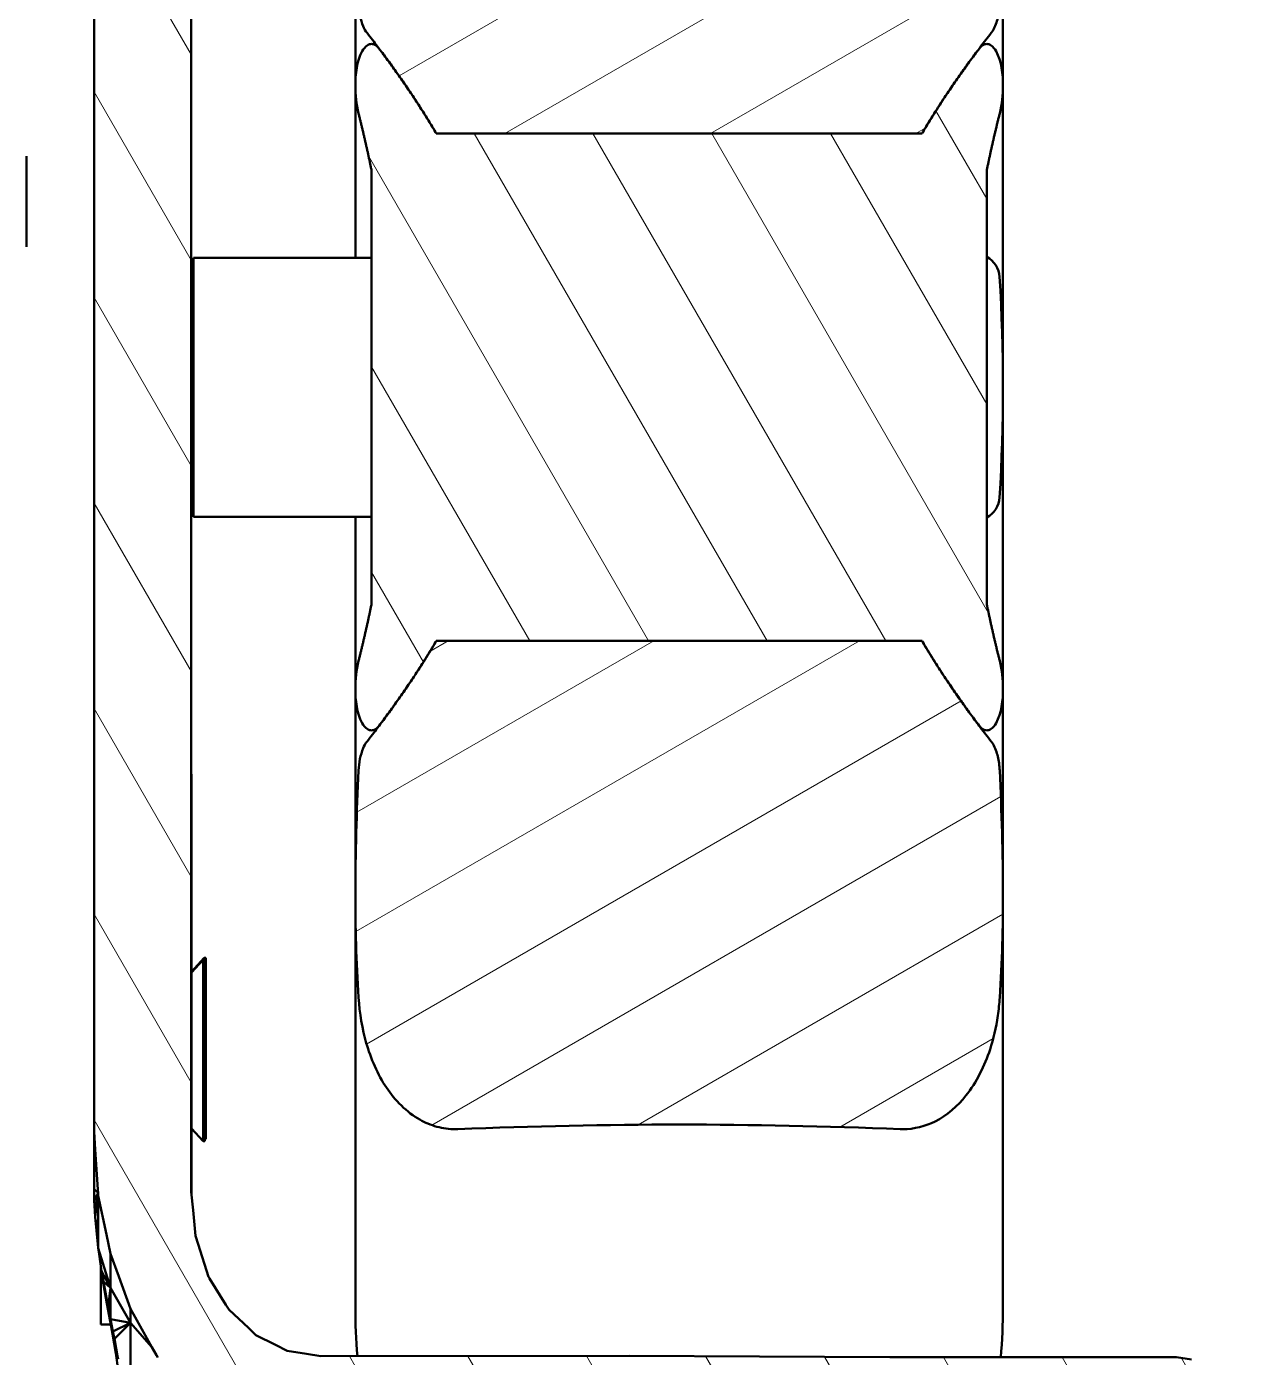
# Model space of a CAD drawing. Header units: millimetres. Extents: x -232 to 1390, y -69 to 653.
# Drawn here: x 573.28 to 611.29, y 367.7 to 408.81 of the extents above; entities that cross this region are included whole.
import ezdxf

# ---------------------------------------------------------------- set-up
doc = ezdxf.new("R2010")
doc.units = ezdxf.units.MM
doc.layers.add('Видимый контур (ГОСТ)', color=7, linetype='Continuous', lineweight=50)
doc.layers.add('Штриховка (ГОСТ)', color=7, linetype='Continuous', lineweight=18)
pattern_1 = [(120.00018, (0, 0), (-2.749626, -1.587508), [])]

msp = doc.modelspace()

# ---------------------------------------------------------------- hatches: boundary and pattern name
at = {"layer": 'Штриховка (ГОСТ)'}
h = msp.add_hatch(dxfattribs=at)
h.set_pattern_fill('ANSI31', color=256, scale=25.4, angle=75.0002, style=0)
h.set_pattern_definition(pattern_1)
h.paths.add_polyline_path([(604.753, 437.621), (605.441, 436.429), (605.934, 435.581), (606.16, 435.047), (606.261, 434.807), (606.278, 434.701), (606.373, 434.126), (606.387, 434.033), (606.39, 434.016), (606.322, 433.365), (606.311, 433.252), (606.099, 432.752), (606.033, 432.591), (605.708, 432.231), (605.577, 432.081), (605.141, 431.852), (604.973, 431.76), (604.528, 431.691), (604.265, 431.652), (593.213, 431.636), (583.768, 431.621), (583.486, 431.591), (582.309, 431.468), (581.72, 431.28), (580.895, 431.016), (580.201, 430.629), (579.568, 430.277), (578.73, 429.576), (578.369, 429.273), (577.379, 428.091), (577.333, 428.037), (577.221, 427.845), (576.494, 426.525), (576.254, 425.873), (575.875, 424.839), (575.506, 423.091), (575.496, 423.041), (575.49, 422.965), (575.368, 421.051), (575.368, 416.368), (575.368, 415.719), (575.368, 409.22), (575.368, 404.959), (575.368, 401.908), (575.368, 400.39), (575.368, 398.178), (575.368, 396.445), (575.368, 395.023), (575.368, 393.61), (575.368, 392.544), (575.368, 391.612), (575.368, 390.771), (575.368, 389.559), (575.368, 388.953), (575.368, 388.307), (575.368, 387.162), (575.368, 386.632), (575.368, 386.069), (575.368, 385.013), (575.368, 384.489), (575.368, 383.442), (575.368, 382.881), (575.368, 382.123), (575.368, 380.918), (575.368, 378.378), (575.368, 374.678), (575.404, 374.118), (575.482, 372.889), (575.49, 372.778), (575.49, 372.762), (575.491, 372.745), (575.491, 372.737), (575.495, 372.697), (575.496, 372.692), (575.749, 371.49), (575.875, 370.892), (576.13, 370.196), (576.494, 369.203), (576.636, 368.943), (577.15, 368.009), (577.294, 367.763), (577.333, 367.696), (578.13, 366.744), (578.369, 366.458), (579.107, 365.84), (579.568, 365.454), (580.223, 365.089), (580.895, 364.714), (581.469, 364.53), (582.309, 364.261), (583.475, 364.139), (583.768, 364.108), (586.626, 364.114), (604.265, 364.073), (604.322, 364.065), (604.907, 363.968), (604.937, 363.964), (604.975, 363.958), (605.555, 363.65), (605.578, 363.637), (606.033, 363.128), (606.035, 363.126), (606.043, 363.105), (606.311, 362.474), (606.32, 362.392), (606.389, 361.724), (606.351, 361.489), (606.26, 360.929), (606.083, 360.503), (605.934, 360.148), (605.443, 359.291), (604.753, 358.108), (603.245, 355.727), (602.723, 354.902), (602.161, 354.103), (600.537, 351.799), (599.936, 351.029), (598.202, 348.806), (596.36, 346.672), (595.723, 345.932), (593.779, 343.89), (593.106, 343.183), (592.398, 342.51), (590.357, 340.566), (589.617, 339.928), (587.482, 338.087), (585.26, 336.352), (584.49, 335.752), (582.185, 334.128), (581.387, 333.566), (580.562, 333.044), (578.181, 331.536), (577.331, 331.054), (574.878, 329.665), (572.36, 328.397), (571.487, 327.958), (568.91, 326.816), (568.018, 326.42), (567.812, 326.336), (567.674, 326.28), (566.697, 325.909), (564.477, 325.052), (564.359, 325.008), (562.596, 324.416), (561.313, 323.992), (560.967, 323.891), (560.873, 323.863), (559.864, 323.568), (559.862, 322.99), (559.868, 322.305), (560.032, 322.111), (560.178, 321.93), (560.668, 321.825), (561.071, 321.741), (562.029, 321.749), (562.416, 321.75), (562.84, 321.805), (563.98, 321.952), (564.978, 322.169), (565.661, 322.333), (567.272, 322.862), (569.18, 323.614), (572.786, 325.213), (576.309, 326.987), (579.741, 328.931), (583.074, 331.041), (586.299, 333.313), (589.409, 335.74), (592.396, 338.316), (595.253, 341.036), (597.973, 343.893), (600.549, 346.88), (602.976, 349.99), (605.248, 353.215), (607.358, 356.547), (609.302, 359.98), (610.851, 363.051), (611.184, 363.984), (611.253, 364.573), (611.293, 364.931), (611.28, 365.033), (611.172, 365.831), (611.059, 366.091), (610.833, 366.603), (610.59, 366.878), (610.299, 367.198), (609.963, 367.383), (609.603, 367.573), (609.254, 367.633), (608.791, 367.701), (599.946, 367.704), (591.894, 367.748), (582.368, 367.733), (581.931, 367.804), (581.333, 367.9), (580.97, 368.084), (580.368, 368.389), (580.133, 368.61), (579.54, 369.166), (579.441, 369.323), (578.932, 370.135), (578.909, 370.174), (578.904, 370.182), (578.585, 371.193), (578.504, 371.449), (578.425, 372.245), (578.368, 372.808), (578.368, 373.22), (578.368, 376.898), (578.368, 380.249), (578.368, 381.68), (578.368, 382.531), (578.368, 383.139), (578.368, 384.196), (578.368, 384.746), (578.368, 385.79), (578.368, 386.369), (578.368, 386.908), (578.368, 388.036), (578.368, 388.688), (578.368, 389.3), (578.368, 390.505), (578.368, 391.353), (578.368, 392.292), (578.368, 393.371), (578.368, 394.808), (578.368, 396.267), (578.368, 398.066), (578.368, 400.399), (578.368, 402.007), (578.368, 405.322), (578.368, 410.106), (578.368, 417.787), (578.368, 418.437), (578.368, 422.922), (578.45, 423.734), (578.504, 424.279), (578.886, 425.487), (578.904, 425.543), (579.004, 425.714), (579.54, 426.567), (579.691, 426.708), (580.368, 427.343), (580.681, 427.501), (581.333, 427.831), (581.742, 427.897), (582.368, 427.997), (591.575, 427.981), (595.949, 428.013), (608.79, 428.028), (609.064, 428.067), (609.603, 428.159), (610.113, 428.438), (610.299, 428.534), (610.668, 428.948), (610.833, 429.127), (611.032, 429.586), (611.171, 429.895), (611.224, 430.302), (611.292, 430.788), (611.26, 431.064), (611.184, 431.746), (611.094, 432.006), (611.017, 432.23), (610.852, 432.687), (609.302, 435.75), (607.358, 439.182), (605.248, 442.515), (602.976, 445.74), (600.549, 448.849), (597.973, 451.836), (595.253, 454.693), (592.396, 457.413), (589.409, 459.99), (586.299, 462.417), (583.074, 464.688), (579.741, 466.798), (576.309, 468.743), (572.786, 470.516), (569.18, 472.115), (565.499, 473.535), (561.754, 474.772), (557.952, 475.824), (554.103, 476.688), (550.217, 477.363), (546.302, 477.845), (542.368, 478.136), (538.424, 478.233), (534.481, 478.136), (530.547, 477.845), (526.632, 477.363), (522.745, 476.688), (518.896, 475.824), (515.095, 474.772), (511.349, 473.535), (507.669, 472.115), (504.063, 470.516), (500.539, 468.743), (497.107, 466.798), (493.774, 464.688), (490.549, 462.417), (487.439, 459.99), (484.452, 457.413), (481.595, 454.693), (478.876, 451.836), (476.299, 448.849), (473.872, 445.74), (471.601, 442.515), (469.49, 439.182), (467.546, 435.75), (465.997, 432.678), (465.664, 431.746), (465.595, 431.156), (465.556, 430.799), (465.569, 430.696), (465.676, 429.899), (465.789, 429.638), (466.015, 429.126), (466.258, 428.852), (466.55, 428.531), (466.885, 428.346), (467.245, 428.156), (467.595, 428.097), (468.058, 428.029), (476.902, 428.025), (484.954, 427.981), (494.48, 427.996), (494.917, 427.926), (495.515, 427.83), (495.878, 427.646), (496.48, 427.341), (496.716, 427.12), (497.309, 426.564), (497.407, 426.407), (497.917, 425.595), (497.94, 425.555), (497.944, 425.548), (498.263, 424.536), (498.344, 424.281), (498.424, 423.484), (498.48, 422.921), (498.48, 418.182), (498.48, 417.504), (498.48, 409.907), (498.48, 405.168), (498.48, 401.88), (498.48, 400.277), (498.48, 397.963), (498.48, 396.177), (498.48, 394.725), (498.48, 393.298), (498.48, 392.224), (498.48, 391.287), (498.48, 390.505), (498.48, 389.3), (498.48, 388.64), (498.48, 387.992), (498.48, 386.872), (498.48, 386.335), (498.48, 385.756), (498.48, 384.717), (498.48, 384.166), (498.48, 383.112), (498.48, 382.499), (498.48, 381.638), (498.48, 380.181), (498.48, 376.732), (498.48, 373.2), (498.48, 372.807), (498.399, 371.995), (498.344, 371.45), (497.962, 370.243), (497.944, 370.186), (497.844, 370.016), (497.309, 369.163), (497.157, 369.021), (496.48, 368.387), (496.167, 368.228), (495.515, 367.899), (495.106, 367.833), (494.48, 367.732), (485.274, 367.748), (480.899, 367.716), (468.058, 367.702), (467.785, 367.662), (467.245, 367.571), (466.735, 367.292), (466.549, 367.195), (466.18, 366.781), (466.015, 366.603), (465.816, 366.144), (465.677, 365.835), (465.624, 365.427), (465.557, 364.942), (465.589, 364.666), (465.664, 363.984), (465.754, 363.724), (465.831, 363.5), (465.996, 363.043), (467.546, 359.98), (469.49, 356.547), (471.601, 353.215), (473.872, 349.99), (476.299, 346.88), (478.876, 343.893), (481.595, 341.036), (484.452, 338.316), (487.439, 335.74), (490.549, 333.313), (493.774, 331.041), (497.107, 328.931), (500.539, 326.987), (504.063, 325.213), (507.669, 323.614), (509.562, 322.863), (510.662, 322.494), (510.833, 322.441), (511.182, 322.333), (512.065, 322.134), (512.863, 321.952), (513.113, 321.919), (513.614, 321.852), (514.15, 321.787), (514.451, 321.749), (515.117, 321.747), (515.775, 321.741), (515.966, 321.786), (516.624, 321.933), (516.638, 321.951), (516.715, 322.047), (516.935, 322.307), (516.937, 322.461), (516.985, 323.568), (515.976, 323.863), (515.881, 323.891), (515.535, 323.992), (514.252, 324.416), (512.489, 325.008), (512.371, 325.052), (510.151, 325.909), (509.174, 326.28), (509.036, 326.336), (508.831, 326.42), (507.938, 326.816), (505.361, 327.958), (504.489, 328.397), (501.971, 329.665), (499.517, 331.054), (498.668, 331.536), (496.286, 333.044), (495.461, 333.566), (494.663, 334.128), (492.358, 335.752), (491.588, 336.352), (489.366, 338.087), (487.231, 339.928), (486.492, 340.566), (484.45, 342.51), (483.743, 343.183), (483.069, 343.89), (481.126, 345.932), (480.488, 346.672), (478.646, 348.806), (476.912, 351.029), (476.311, 351.799), (474.688, 354.103), (474.125, 354.902), (473.603, 355.727), (472.095, 358.108), (471.406, 359.291), (470.914, 360.148), (470.766, 360.503), (470.588, 360.929), (470.542, 361.219), (470.46, 361.724), (470.477, 361.884), (470.537, 362.474), (470.562, 362.53), (470.805, 363.105), (470.813, 363.124), (470.814, 363.126), (471.253, 363.617), (471.27, 363.637), (471.868, 363.955), (471.873, 363.958), (471.911, 363.964), (471.942, 363.968), (472.526, 364.065), (472.583, 364.073), (490.221, 364.114), (493.08, 364.109), (493.362, 364.138), (494.539, 364.261), (495.129, 364.45), (495.953, 364.714), (496.647, 365.1), (497.28, 365.453), (498.118, 366.154), (498.48, 366.456), (499.47, 367.638), (499.515, 367.693), (499.628, 367.885), (500.355, 369.205), (500.594, 369.857), (500.974, 370.891), (501.08, 371.379), (501.093, 371.461), (501.352, 372.688), (501.353, 372.693), (501.355, 372.709), (501.355, 372.716), (501.355, 372.722), (501.358, 372.765), (501.48, 374.678), (501.48, 378.237), (501.48, 380.853), (501.48, 382.081), (501.48, 382.848), (501.48, 383.413), (501.48, 384.456), (501.48, 384.982), (501.48, 386.032), (501.48, 386.595), (501.48, 387.124), (501.48, 388.26), (501.48, 388.901), (501.48, 389.559), (501.48, 390.771), (501.48, 391.542), (501.48, 392.471), (501.48, 393.532), (501.48, 394.934), (501.48, 396.348), (501.48, 398.068), (501.48, 400.26), (501.48, 401.773), (501.48, 404.798), (501.48, 409.016), (501.48, 415.439), (501.48, 416.116), (501.48, 421.051), (501.444, 421.611), (501.366, 422.84), (501.357, 422.977), (501.353, 423.037), (501.096, 424.257), (500.974, 424.837), (500.719, 425.533), (500.355, 426.527), (500.212, 426.787), (499.698, 427.72), (499.554, 427.967), (499.515, 428.033), (498.718, 428.986), (498.48, 429.271), (497.741, 429.889), (497.28, 430.276), (496.626, 430.641), (495.953, 431.016), (495.379, 431.199), (494.539, 431.469), (493.373, 431.591), (493.08, 431.621), (489.929, 431.617), (472.583, 431.652), (472.473, 431.668), (471.874, 431.767), (471.817, 431.796), (471.27, 432.091), (471.238, 432.125), (470.814, 432.598), (470.782, 432.671), (470.538, 433.251), (470.519, 433.424), (470.46, 434.003), (470.513, 434.337), (470.588, 434.8), (470.805, 435.321), (470.914, 435.583), (471.31, 436.277), (471.406, 436.436), (472.095, 437.621), (473.603, 440.003), (474.125, 440.828), (474.688, 441.626), (476.311, 443.931), (476.912, 444.701), (478.646, 446.923), (480.488, 449.058), (481.126, 449.797), (483.069, 451.839), (483.743, 452.546), (484.45, 453.22), (486.492, 455.163), (487.231, 455.801), (489.366, 457.642), (491.588, 459.377), (492.358, 459.978), (494.663, 461.601), (495.461, 462.163), (496.286, 462.686), (498.668, 464.194), (499.517, 464.675), (501.971, 466.065), (504.489, 467.332), (505.361, 467.771), (507.938, 468.914), (508.831, 469.31), (509.742, 469.661), (512.372, 470.675), (513.299, 470.982), (515.976, 471.866), (518.693, 472.618), (519.634, 472.878), (522.385, 473.496), (523.338, 473.71), (524.3, 473.877), (527.077, 474.359), (528.046, 474.478), (530.844, 474.823), (533.656, 475.031), (534.63, 475.103), (537.448, 475.172), (538.424, 475.196), (539.4, 475.172), (542.218, 475.103), (543.192, 475.031), (546.004, 474.823), (548.802, 474.478), (549.771, 474.359), (552.549, 473.877), (553.511, 473.71), (554.463, 473.496), (557.214, 472.878), (558.155, 472.618), (560.872, 471.866), (563.549, 470.982), (564.476, 470.675), (567.107, 469.661), (568.018, 469.31), (568.91, 468.914), (571.487, 467.771), (572.36, 467.332), (574.878, 466.065), (577.331, 464.675), (578.181, 464.194), (580.562, 462.686), (581.387, 462.163), (582.185, 461.601), (584.49, 459.978), (585.26, 459.377), (587.482, 457.642), (589.617, 455.801), (590.357, 455.163), (592.398, 453.22), (593.106, 452.546), (593.779, 451.839), (595.723, 449.797), (596.36, 449.058), (598.202, 446.923), (599.936, 444.701), (600.537, 443.931), (602.161, 441.626), (602.723, 440.828), (603.245, 440.003)])
h = msp.add_hatch(dxfattribs=at)
h.set_pattern_fill('ANSI31', color=256, scale=25.4, angle=-15, style=0)
h.set_pattern_definition([(30, (0, 0), (-1.587501, 2.74963), [])])
edge = h.paths.add_edge_path()
edge.add_spline(control_points=[(583.536, 416.521), (583.463, 415.413), (583.436, 414.325), (583.436, 412.12), (583.476, 410.764), (583.536, 409.507)], knot_values=[16.823146, 16.823146, 16.823146, 16.823146, 17.132004, 17.132004, 17.484623, 17.484623, 17.484623, 17.484623], degree=3, periodic=0)
edge.add_spline(control_points=[(583.536, 409.507), (583.547, 409.275), (583.592, 409.021), (583.709, 408.748), (583.748, 408.672), (583.797, 408.609)], knot_values=[0.132447, 0.132447, 0.132447, 0.132447, 0.198971, 0.198971, 0.221491, 0.221491, 0.221491, 0.221491], degree=3, periodic=0)
edge.add_spline(control_points=[(583.797, 408.609), (583.988, 408.366), (584.171, 408.124)], knot_values=[0, 0, 0, 0.05772, 0.05772, 0.05772], weights=[1, 1.000283, 1.000479], degree=2, periodic=0)
edge.add_spline(control_points=[(584.171, 408.124), (585.18, 406.79), (585.936, 405.503)], knot_values=[0.05772, 0.05772, 0.05772, 0.37725, 0.37725, 0.37725], weights=[1.000479, 1.001566, 1], degree=2, periodic=0)
edge.add_line((585.936, 405.503), (600.936, 405.503))
edge.add_spline(control_points=[(600.936, 405.503), (601.692, 406.79), (602.7, 408.124)], knot_values=[0, 0, 0, 0.319531, 0.319531, 0.319531], weights=[1, 1.001566, 1.000479], degree=2, periodic=0)
edge.add_spline(control_points=[(602.7, 408.124), (602.883, 408.366), (603.074, 408.609)], knot_values=[0.319531, 0.319531, 0.319531, 0.37725, 0.37725, 0.37725], weights=[1.000479, 1.000283, 1], degree=2, periodic=0)
edge.add_spline(control_points=[(603.074, 408.609), (603.096, 408.638), (603.116, 408.668), (603.196, 408.807), (603.245, 408.95), (603.307, 409.205), (603.329, 409.362), (603.336, 409.507)], knot_values=[0.274315, 0.274315, 0.274315, 0.274315, 0.284381, 0.284381, 0.322265, 0.322265, 0.363245, 0.363245, 0.363245, 0.363245], degree=3, periodic=0)
edge.add_spline(control_points=[(603.336, 409.507), (603.395, 410.764), (603.436, 412.12), (603.436, 414.325), (603.409, 415.413), (603.336, 416.521)], knot_values=[10.41369, 10.41369, 10.41369, 10.41369, 10.766309, 10.766309, 11.075167, 11.075167, 11.075167, 11.075167], degree=3, periodic=0)
edge.add_spline(control_points=[(603.336, 416.521), (603.323, 416.705), (603.304, 416.893), (603.225, 417.444), (603.141, 417.804), (602.88, 418.608), (602.61, 419.154), (602.048, 419.858), (601.693, 420.169), (601.053, 420.493), (600.676, 420.589), (600.352, 420.589), (600.324, 420.589), (600.295, 420.588), (600.266, 420.587)], knot_values=[-0.52031, -0.52031, -0.52031, -0.52031, -0.468593, -0.468593, -0.367532, -0.367532, -0.215128, -0.215128, -0.097166, -0.097166, 0, 0, 0, 0.008558, 0.008558, 0.008558, 0.008558], degree=3, periodic=0)
edge.add_spline(control_points=[(600.266, 420.587), (597.963, 420.491), (595.684, 420.445), (591.187, 420.445), (588.908, 420.491), (586.606, 420.587)], knot_values=[69.743747, 69.743747, 69.743747, 69.743747, 70.418365, 70.418365, 71.092984, 71.092984, 71.092984, 71.092984], degree=3, periodic=0)
edge.add_spline(control_points=[(586.606, 420.587), (586.576, 420.588), (586.547, 420.589), (586.519, 420.589), (586.338, 420.589), (586.143, 420.564), (585.766, 420.46), (585.585, 420.381), (585.23, 420.18), (585.033, 420.031), (584.68, 419.687), (584.524, 419.493), (584.132, 418.911), (583.905, 418.387), (583.652, 417.502), (583.567, 416.999), (583.536, 416.521)], knot_values=[-0.008558, -0.008558, -0.008558, -0.008558, 0, 0, 0, 0.054124, 0.054124, 0.108249, 0.108249, 0.176286, 0.176286, 0.244324, 0.244324, 0.386945, 0.386945, 0.520585, 0.520585, 0.520585, 0.520585], degree=3, periodic=0)
edge = h.paths.add_edge_path()
edge.add_spline(control_points=[(583.536, 385.827), (583.476, 384.57), (583.436, 383.215), (583.436, 381.01), (583.463, 379.921), (583.536, 378.814)], knot_values=[1.114253, 1.114253, 1.114253, 1.114253, 1.466871, 1.466871, 1.77573, 1.77573, 1.77573, 1.77573], degree=3, periodic=0)
edge.add_spline(control_points=[(583.536, 378.814), (583.567, 378.336), (583.652, 377.833), (583.905, 376.948), (584.132, 376.424), (584.524, 375.842), (584.68, 375.647), (585.033, 375.303), (585.23, 375.154), (585.585, 374.953), (585.766, 374.875), (586.143, 374.771), (586.338, 374.746), (586.519, 374.746), (586.547, 374.746), (586.576, 374.746), (586.606, 374.747)], knot_values=[-0.520585, -0.520585, -0.520585, -0.520585, -0.386945, -0.386945, -0.244324, -0.244324, -0.176286, -0.176286, -0.108249, -0.108249, -0.054124, -0.054124, 0, 0, 0, 0.008558, 0.008558, 0.008558, 0.008558], degree=3, periodic=0)
edge.add_spline(control_points=[(586.606, 374.747), (588.908, 374.843), (591.187, 374.89), (595.684, 374.89), (597.963, 374.843), (600.266, 374.747)], knot_values=[69.743747, 69.743747, 69.743747, 69.743747, 70.418365, 70.418365, 71.092984, 71.092984, 71.092984, 71.092984], degree=3, periodic=0)
edge.add_spline(control_points=[(600.266, 374.747), (600.295, 374.746), (600.324, 374.746), (600.352, 374.746), (600.676, 374.746), (601.053, 374.842), (601.693, 375.165), (602.048, 375.476), (602.61, 376.18), (602.88, 376.727), (603.141, 377.53), (603.225, 377.89), (603.304, 378.442), (603.323, 378.629), (603.336, 378.814)], knot_values=[-0.008558, -0.008558, -0.008558, -0.008558, 0, 0, 0, 0.097166, 0.097166, 0.215128, 0.215128, 0.367532, 0.367532, 0.468593, 0.468593, 0.52031, 0.52031, 0.52031, 0.52031], degree=3, periodic=0)
edge.add_spline(control_points=[(603.336, 378.814), (603.409, 379.921), (603.436, 381.01), (603.436, 383.215), (603.395, 384.57), (603.336, 385.827)], knot_values=[7.523708, 7.523708, 7.523708, 7.523708, 7.832567, 7.832567, 8.185185, 8.185185, 8.185185, 8.185185], degree=3, periodic=0)
edge.add_spline(control_points=[(603.336, 385.827), (603.329, 385.973), (603.307, 386.129), (603.245, 386.385), (603.196, 386.528), (603.116, 386.666), (603.096, 386.697), (603.074, 386.726)], knot_values=[0.131808, 0.131808, 0.131808, 0.131808, 0.172788, 0.172788, 0.210672, 0.210672, 0.220738, 0.220738, 0.220738, 0.220738], degree=3, periodic=0)
edge.add_spline(control_points=[(603.074, 386.726), (602.883, 386.969), (602.7, 387.21)], knot_values=[0, 0, 0, 0.05772, 0.05772, 0.05772], weights=[1, 1.000283, 1.000479], degree=2, periodic=0)
edge.add_spline(control_points=[(602.7, 387.21), (601.692, 388.545), (600.936, 389.831)], knot_values=[0.05772, 0.05772, 0.05772, 0.37725, 0.37725, 0.37725], weights=[1.000479, 1.001566, 1], degree=2, periodic=0)
edge.add_line((600.936, 389.831), (585.936, 389.831))
edge.add_spline(control_points=[(585.936, 389.831), (585.18, 388.545), (584.171, 387.21)], knot_values=[0, 0, 0, 0.319531, 0.319531, 0.319531], weights=[1, 1.001566, 1.000479], degree=2, periodic=0)
edge.add_spline(control_points=[(584.171, 387.21), (583.988, 386.969), (583.797, 386.726)], knot_values=[0.319531, 0.319531, 0.319531, 0.37725, 0.37725, 0.37725], weights=[1.000479, 1.000283, 1], degree=2, periodic=0)
edge.add_spline(control_points=[(583.797, 386.726), (583.748, 386.663), (583.709, 386.587), (583.592, 386.314), (583.547, 386.059), (583.536, 385.827)], knot_values=[0.274534, 0.274534, 0.274534, 0.274534, 0.297053, 0.297053, 0.363577, 0.363577, 0.363577, 0.363577], degree=3, periodic=0)
h = msp.add_hatch(dxfattribs=at)
h.set_pattern_fill('ANSI31', color=256, scale=25.4, angle=75.0002, style=0)
h.set_pattern_definition(pattern_1)
edge = h.paths.add_edge_path()
edge.add_spline(control_points=[(583.936, 390.966), (583.759, 390.1), (583.536, 389.216)], knot_values=[0, 0, 0, 0.179541, 0.179541, 0.179541], weights=[1, 1.000616, 1], degree=2, periodic=0)
edge.add_spline(control_points=[(583.536, 389.216), (583.465, 388.935), (583.436, 388.629), (583.436, 388.009), (583.475, 387.593), (583.686, 387.224), (583.74, 387.152), (583.822, 387.096), (583.848, 387.083), (583.891, 387.069), (583.915, 387.065), (583.936, 387.065), (583.956, 387.065), (583.981, 387.069), (584.023, 387.083), (584.049, 387.096), (584.106, 387.135), (584.141, 387.171), (584.171, 387.21)], knot_values=[-0.22198, -0.22198, -0.22198, -0.22198, -0.140694, -0.140694, -0.035997, -0.035997, -0.013398, -0.013398, -0.006185, -0.006185, 0, 0, 0, 0.006185, 0.006185, 0.013398, 0.013398, 0.027003, 0.027003, 0.027003, 0.027003], degree=3, periodic=0)
edge.add_spline(control_points=[(584.171, 387.21), (585.18, 388.545), (585.936, 389.831)], knot_values=[0, 0, 0, 0.316096, 0.316096, 0.316096], weights=[1, 1.001326, 1], degree=2, periodic=0)
edge.add_line((585.936, 389.831), (600.936, 389.831))
edge.add_spline(control_points=[(600.936, 389.831), (601.692, 388.545), (602.7, 387.21)], knot_values=[0, 0, 0, 0.316096, 0.316096, 0.316096], weights=[1, 1.001326, 1], degree=2, periodic=0)
edge.add_spline(control_points=[(602.7, 387.21), (602.73, 387.171), (602.765, 387.135), (602.822, 387.096), (602.848, 387.083), (602.891, 387.069), (602.915, 387.065), (602.936, 387.065), (602.956, 387.065), (602.981, 387.069), (603.023, 387.083), (603.049, 387.096), (603.131, 387.152), (603.185, 387.224), (603.396, 387.593), (603.436, 388.009), (603.436, 388.629), (603.406, 388.935), (603.335, 389.216)], knot_values=[-0.027003, -0.027003, -0.027003, -0.027003, -0.013398, -0.013398, -0.006185, -0.006185, 0, 0, 0, 0.006185, 0.006185, 0.013398, 0.013398, 0.035997, 0.035997, 0.140694, 0.140694, 0.22198, 0.22198, 0.22198, 0.22198], degree=3, periodic=0)
edge.add_spline(control_points=[(603.335, 389.216), (603.112, 390.1), (602.936, 390.966)], knot_values=[0, 0, 0, 0.179541, 0.179541, 0.179541], weights=[1, 1.000616, 1], degree=2, periodic=0)
edge.add_line((602.936, 390.966), (602.936, 404.368))
edge.add_spline(control_points=[(602.936, 404.368), (603.112, 405.234), (603.335, 406.119)], knot_values=[0, 0, 0, 0.179541, 0.179541, 0.179541], weights=[1, 1.000616, 1], degree=2, periodic=0)
edge.add_spline(control_points=[(603.335, 406.119), (603.406, 406.399), (603.436, 406.705), (603.436, 407.325), (603.396, 407.742), (603.185, 408.11), (603.131, 408.183), (603.049, 408.239), (603.023, 408.252), (602.981, 408.265), (602.956, 408.269), (602.936, 408.269), (602.915, 408.269), (602.891, 408.265), (602.848, 408.252), (602.822, 408.239), (602.765, 408.2), (602.73, 408.164), (602.7, 408.124)], knot_values=[-0.22198, -0.22198, -0.22198, -0.22198, -0.140694, -0.140694, -0.035997, -0.035997, -0.013398, -0.013398, -0.006185, -0.006185, 0, 0, 0, 0.006185, 0.006185, 0.013398, 0.013398, 0.027003, 0.027003, 0.027003, 0.027003], degree=3, periodic=0)
edge.add_spline(control_points=[(602.7, 408.124), (601.692, 406.79), (600.936, 405.503)], knot_values=[0, 0, 0, 0.316096, 0.316096, 0.316096], weights=[1, 1.001326, 1], degree=2, periodic=0)
edge.add_line((600.936, 405.503), (585.936, 405.503))
edge.add_spline(control_points=[(585.936, 405.503), (585.18, 406.79), (584.171, 408.124)], knot_values=[0, 0, 0, 0.316096, 0.316096, 0.316096], weights=[1, 1.001326, 1], degree=2, periodic=0)
edge.add_spline(control_points=[(584.171, 408.124), (584.141, 408.164), (584.106, 408.2), (584.049, 408.239), (584.023, 408.252), (583.981, 408.265), (583.956, 408.269), (583.936, 408.269), (583.915, 408.269), (583.891, 408.265), (583.848, 408.252), (583.822, 408.239), (583.74, 408.183), (583.686, 408.11), (583.475, 407.742), (583.436, 407.325), (583.436, 406.705), (583.465, 406.399), (583.536, 406.119)], knot_values=[-0.027003, -0.027003, -0.027003, -0.027003, -0.013398, -0.013398, -0.006185, -0.006185, 0, 0, 0, 0.006185, 0.006185, 0.013398, 0.013398, 0.035997, 0.035997, 0.140694, 0.140694, 0.22198, 0.22198, 0.22198, 0.22198], degree=3, periodic=0)
edge.add_spline(control_points=[(583.536, 406.119), (583.759, 405.234), (583.936, 404.368)], knot_values=[0, 0, 0, 0.179541, 0.179541, 0.179541], weights=[1, 1.000616, 1], degree=2, periodic=0)
edge.add_line((583.936, 404.368), (583.936, 390.966))

# ---------------------------------------------------------------- linework, layer by layer
at = {"layer": 'Видимый контур (ГОСТ)'}
for p, q in [((583.436, 413.295), (583.436, 406.976)), ((603.436, 406.976), (603.436, 413.295)), ((578.368, 405.322), (578.368, 410.106)), ((575.368, 409.22), (575.368, 404.959)), ((583.436, 406.976), (583.436, 401.667)), ((603.436, 388.358), (603.436, 406.976)), ((578.368, 402.007), (578.368, 405.322)), ((600.936, 405.503), (585.936, 405.503)), ((585.936, 405.503), (600.936, 405.503)), ((575.368, 404.959), (575.368, 401.908)), ((573.285, 402.304), (573.285, 404.804)), ((583.936, 404.368), (583.936, 390.966)), ((602.936, 390.966), (602.936, 404.368)), ((573.285, 402.004), (573.285, 402.304)), ((575.368, 401.908), (575.368, 400.39)), ((578.368, 400.399), (578.368, 402.007)), ((578.436, 393.667), (578.436, 401.667)), ((578.436, 401.667), (583.936, 401.667)), ((575.368, 400.39), (575.368, 398.178)), ((578.368, 398.066), (578.368, 400.399)), ((578.368, 399.59), (578.436, 399.59)), ((575.368, 398.178), (575.368, 396.445)), ((578.368, 396.267), (578.368, 398.066)), ((575.368, 396.445), (575.368, 395.023)), ((578.368, 394.808), (578.368, 396.267)), ((578.368, 395.99), (578.436, 395.99)), ((575.368, 395.023), (575.368, 393.61)), ((578.368, 393.371), (578.368, 394.808)), ((575.368, 393.61), (575.368, 392.544)), ((578.436, 393.667), (583.936, 393.667)), ((583.436, 393.667), (583.436, 388.358)), ((578.368, 392.292), (578.368, 393.371)), ((575.368, 392.544), (575.368, 391.612)), ((578.368, 391.353), (578.368, 392.292)), ((575.368, 391.612), (575.368, 390.771)), ((578.368, 390.505), (578.368, 391.353)), ((575.368, 390.771), (575.368, 389.559)), ((578.368, 389.3), (578.368, 390.505)), ((585.936, 389.831), (600.936, 389.831)), ((600.936, 389.831), (585.936, 389.831)), ((575.368, 389.559), (575.368, 388.953)), ((578.368, 388.688), (578.368, 389.3)), ((575.368, 388.953), (575.368, 388.307)), ((578.368, 388.036), (578.368, 388.688)), ((575.368, 388.307), (575.368, 387.162)), ((583.436, 388.358), (583.436, 382.039)), ((603.436, 382.039), (603.436, 388.358)), ((578.368, 386.908), (578.368, 388.036)), ((575.368, 387.162), (575.368, 386.632)), ((578.368, 386.369), (578.368, 386.908)), ((575.368, 386.632), (575.368, 386.069)), ((575.368, 386.069), (575.368, 385.013)), ((578.368, 385.79), (578.368, 386.369)), ((578.368, 384.746), (578.368, 385.79)), ((578.374, 385.714), (578.368, 385.714)), ((578.374, 385.714), (578.374, 383.714)), ((575.368, 385.013), (575.368, 384.489)), ((575.368, 384.489), (575.368, 383.442)), ((578.368, 384.196), (578.368, 384.746)), ((578.368, 383.139), (578.368, 384.196)), ((578.374, 383.714), (578.374, 372.748)), ((575.368, 383.442), (575.368, 382.881)), ((578.368, 382.531), (578.368, 383.139)), ((575.368, 382.881), (575.368, 382.123)), ((578.368, 381.68), (578.368, 382.531)), ((575.368, 382.123), (575.368, 380.918)), ((583.436, 382.039), (583.436, 369.245)), ((603.436, 369.245), (603.436, 382.039)), ((578.368, 380.249), (578.368, 381.68)), ((575.368, 380.918), (575.368, 378.378)), ((578.368, 376.898), (578.368, 380.249)), ((578.374, 379.608), (578.772, 380.041)), ((578.374, 379.586), (578.735, 379.978)), ((578.735, 374.378), (578.735, 379.978)), ((578.735, 379.978), (578.785, 379.978)), ((578.772, 379.978), (578.772, 380.041)), ((578.772, 380.041), (578.822, 380.041)), ((578.785, 374.378), (578.785, 379.978)), ((578.822, 374.441), (578.822, 380.041)), ((575.368, 378.378), (575.368, 374.678)), ((578.368, 373.22), (578.368, 376.898)), ((575.368, 374.678), (575.404, 374.118)), ((575.368, 373.877), (575.368, 374.678)), ((578.374, 374.77), (578.735, 374.378)), ((575.404, 374.118), (575.482, 372.889)), ((578.735, 374.378), (578.785, 374.378)), ((578.785, 374.441), (578.822, 374.441)), ((575.368, 372.891), (575.368, 373.877)), ((575.368, 372.891), (575.49, 372.778)), ((575.373, 372.551), (575.368, 372.891)), ((575.482, 372.889), (575.49, 372.778)), ((578.368, 372.808), (578.368, 373.22)), ((575.373, 372.551), (575.49, 372.762)), ((575.387, 372.211), (575.373, 372.551)), ((575.387, 372.211), (575.491, 372.745)), ((575.398, 372.037), (575.491, 372.737)), ((575.48, 371.195), (575.495, 372.697)), ((575.49, 372.778), (575.49, 372.762)), ((575.49, 372.762), (575.491, 372.745)), ((575.491, 372.745), (575.491, 372.737)), ((575.491, 372.737), (575.495, 372.697)), ((575.495, 372.697), (575.496, 372.692)), ((575.496, 372.692), (575.749, 371.49)), ((575.496, 372.692), (575.498, 371.068)), ((578.425, 372.245), (578.368, 372.808)), ((575.398, 372.037), (575.387, 372.211)), ((575.48, 371.195), (575.398, 372.037)), ((578.504, 371.449), (578.425, 372.245)), ((575.498, 371.068), (575.48, 371.195)), ((575.749, 371.49), (575.875, 370.892)), ((578.585, 371.193), (578.504, 371.449)), ((575.498, 371.068), (575.875, 369.846)), ((575.524, 370.889), (575.498, 371.068)), ((575.6, 370.364), (575.524, 370.889)), ((575.524, 370.889), (575.586, 370.433)), ((575.875, 370.892), (576.13, 370.196)), ((575.875, 369.846), (575.875, 370.892)), ((578.904, 370.182), (578.585, 371.193)), ((575.574, 368.714), (575.574, 370.52)), ((575.586, 370.433), (575.633, 370.127)), ((575.633, 370.127), (575.6, 370.364)), ((575.655, 370.046), (575.6, 370.364)), ((575.6, 370.364), (575.875, 369.846)), ((575.633, 370.127), (575.765, 369.361)), ((575.765, 369.361), (575.655, 370.046)), ((575.804, 369.247), (575.655, 370.046)), ((575.655, 370.046), (575.875, 369.846)), ((576.13, 370.196), (576.494, 369.203)), ((578.909, 370.174), (578.904, 370.182)), ((578.932, 370.135), (578.909, 370.174)), ((579.441, 369.323), (578.932, 370.135)), ((575.804, 369.247), (575.875, 369.846)), ((575.875, 369.846), (576.494, 368.769)), ((575.875, 369.846), (575.877, 368.877)), ((575.765, 369.361), (575.896, 368.649)), ((575.877, 368.877), (575.765, 369.361)), ((575.765, 369.361), (575.804, 369.247)), ((575.877, 368.877), (575.804, 369.247)), ((576.494, 369.203), (576.636, 368.943)), ((576.494, 368.769), (576.494, 369.203)), ((579.54, 369.166), (579.441, 369.323)), ((580.133, 368.61), (579.54, 369.166)), ((575.896, 368.649), (575.877, 368.877)), ((575.951, 368.502), (575.877, 368.877)), ((575.877, 368.877), (576.494, 368.769)), ((575.951, 368.502), (576.494, 368.769)), ((576.494, 368.769), (575.997, 368.271)), ((576.494, 368.769), (577.15, 368.009)), ((576.494, 367.061), (576.494, 368.769)), ((576.636, 368.943), (577.15, 368.009)), ((575.574, 368.714), (575.884, 368.714)), ((575.896, 368.649), (575.936, 368.428)), ((575.936, 368.428), (576.037, 367.829)), ((576.095, 367.735), (575.936, 368.428)), ((575.997, 368.271), (575.951, 368.502)), ((580.368, 368.389), (580.133, 368.61)), ((580.97, 368.084), (580.368, 368.389)), ((576.095, 367.735), (575.997, 368.271)), ((577.15, 368.009), (577.294, 367.763)), ((581.333, 367.9), (580.97, 368.084)), ((576.037, 367.829), (576.107, 367.313)), ((576.112, 367.641), (576.095, 367.735)), ((577.294, 367.763), (577.333, 367.696)), ((581.931, 367.804), (581.333, 367.9)), ((582.368, 367.733), (581.931, 367.804)), ((591.894, 367.748), (582.368, 367.733)), ((599.946, 367.704), (591.894, 367.748)), ((608.791, 367.701), (599.946, 367.704)), ((609.254, 367.633), (608.791, 367.701))]:
    msp.add_line(p, q, dxfattribs=at)
for centre, radius, start, end in [((602.583, 401.03), 0.75, 3.4787, 61.999), ((547.265, 397.667), 56.17, 356.5213, 3.4787), ((602.583, 394.304), 0.75, 298.001, 356.5213), ((601.414, 369.245), 17.978, 180, 184.8173), ((585.457, 369.245), 17.978, 355.0796, 0)]:
    msp.add_arc(centre, radius, start, end, dxfattribs=at)
for points, knots in [([(583.536, 409.507), (583.547, 409.275), (583.592, 409.021), (583.709, 408.748), (583.748, 408.672), (583.797, 408.609)], [0.13244711, 0.13244711, 0.13244711, 0.13244711, 0.19897105, 0.19897105, 0.22149064, 0.22149064, 0.22149064, 0.22149064]), ([(603.074, 408.609), (603.096, 408.638), (603.116, 408.668), (603.196, 408.807), (603.245, 408.95), (603.307, 409.205), (603.329, 409.362), (603.336, 409.507)], [0.27431474, 0.27431474, 0.27431474, 0.27431474, 0.28438105, 0.28438105, 0.32226484, 0.32226484, 0.36324499, 0.36324499, 0.36324499, 0.36324499]), ([(584.171, 408.124), (584.141, 408.164), (584.106, 408.2), (584.049, 408.239), (584.023, 408.252), (583.981, 408.265), (583.956, 408.269), (583.936, 408.269), (583.915, 408.269), (583.891, 408.265), (583.848, 408.252), (583.822, 408.239), (583.74, 408.183), (583.686, 408.11), (583.475, 407.742), (583.436, 407.325), (583.436, 406.705), (583.465, 406.399), (583.536, 406.119)], [-0.0270033, -0.0270033, -0.0270033, -0.0270033, -0.0133976, -0.0133976, -0.0061855, -0.0061855, 0, 0, 0, 0.0061855, 0.0061855, 0.0133976, 0.0133976, 0.0359966, 0.0359966, 0.1406939, 0.1406939, 0.2219801, 0.2219801, 0.2219801, 0.2219801]), ([(603.335, 406.119), (603.406, 406.399), (603.436, 406.705), (603.436, 407.325), (603.396, 407.742), (603.185, 408.11), (603.131, 408.183), (603.049, 408.239), (603.023, 408.252), (602.981, 408.265), (602.956, 408.269), (602.936, 408.269), (602.915, 408.269), (602.891, 408.265), (602.848, 408.252), (602.822, 408.239), (602.765, 408.2), (602.73, 408.164), (602.7, 408.124)], [-0.2219801, -0.2219801, -0.2219801, -0.2219801, -0.1406939, -0.1406939, -0.0359966, -0.0359966, -0.0133976, -0.0133976, -0.0061855, -0.0061855, 0, 0, 0, 0.0061855, 0.0061855, 0.0133976, 0.0133976, 0.0270033, 0.0270033, 0.0270033, 0.0270033]), ([(583.536, 389.216), (583.465, 388.935), (583.436, 388.629), (583.436, 388.009), (583.475, 387.593), (583.686, 387.224), (583.74, 387.152), (583.822, 387.096), (583.848, 387.083), (583.891, 387.069), (583.915, 387.065), (583.936, 387.065), (583.956, 387.065), (583.981, 387.069), (584.023, 387.083), (584.049, 387.096), (584.106, 387.135), (584.141, 387.171), (584.171, 387.21)], [-0.2219801, -0.2219801, -0.2219801, -0.2219801, -0.1406939, -0.1406939, -0.0359966, -0.0359966, -0.0133976, -0.0133976, -0.0061855, -0.0061855, 0, 0, 0, 0.0061855, 0.0061855, 0.0133976, 0.0133976, 0.0270033, 0.0270033, 0.0270033, 0.0270033]), ([(602.7, 387.21), (602.73, 387.171), (602.765, 387.135), (602.822, 387.096), (602.848, 387.083), (602.891, 387.069), (602.915, 387.065), (602.936, 387.065), (602.956, 387.065), (602.981, 387.069), (603.023, 387.083), (603.049, 387.096), (603.131, 387.152), (603.185, 387.224), (603.396, 387.593), (603.436, 388.009), (603.436, 388.629), (603.406, 388.935), (603.335, 389.216)], [-0.0270033, -0.0270033, -0.0270033, -0.0270033, -0.0133976, -0.0133976, -0.0061855, -0.0061855, 0, 0, 0, 0.0061855, 0.0061855, 0.0133976, 0.0133976, 0.0359966, 0.0359966, 0.1406939, 0.1406939, 0.2219801, 0.2219801, 0.2219801, 0.2219801]), ([(583.797, 386.726), (583.748, 386.663), (583.709, 386.587), (583.592, 386.314), (583.547, 386.059), (583.536, 385.827)], [0.27453377, 0.27453377, 0.27453377, 0.27453377, 0.29705337, 0.29705337, 0.3635773, 0.3635773, 0.3635773, 0.3635773]), ([(603.336, 385.827), (603.329, 385.973), (603.307, 386.129), (603.245, 386.385), (603.196, 386.528), (603.116, 386.666), (603.096, 386.697), (603.074, 386.726)], [0.13180784, 0.13180784, 0.13180784, 0.13180784, 0.17278798, 0.17278798, 0.21067178, 0.21067178, 0.22073809, 0.22073809, 0.22073809, 0.22073809]), ([(583.536, 385.827), (583.476, 384.57), (583.436, 383.215), (583.436, 381.01), (583.463, 379.921), (583.536, 378.814)], [1.1142527, 1.1142527, 1.1142527, 1.1142527, 1.4668712, 1.4668712, 1.7757295, 1.7757295, 1.7757295, 1.7757295]), ([(603.336, 378.814), (603.409, 379.921), (603.436, 381.01), (603.436, 383.215), (603.395, 384.57), (603.336, 385.827)], [7.5237083, 7.5237083, 7.5237083, 7.5237083, 7.8325666, 7.8325666, 8.1851851, 8.1851851, 8.1851851, 8.1851851]), ([(583.536, 378.814), (583.567, 378.336), (583.652, 377.833), (583.905, 376.948), (584.132, 376.424), (584.524, 375.842), (584.68, 375.647), (585.033, 375.303), (585.23, 375.154), (585.585, 374.953), (585.766, 374.875), (586.143, 374.771), (586.338, 374.746), (586.519, 374.746), (586.547, 374.746), (586.576, 374.746), (586.606, 374.747)], [-0.5205848, -0.5205848, -0.5205848, -0.5205848, -0.3869452, -0.3869452, -0.2443244, -0.2443244, -0.1762864, -0.1762864, -0.1082485, -0.1082485, -0.0541243, -0.0541243, 0, 0, 0, 0.0085578, 0.0085578, 0.0085578, 0.0085578]), ([(600.266, 374.747), (600.295, 374.746), (600.324, 374.746), (600.352, 374.746), (600.676, 374.746), (601.053, 374.842), (601.693, 375.165), (602.048, 375.476), (602.61, 376.18), (602.88, 376.727), (603.141, 377.53), (603.225, 377.89), (603.304, 378.442), (603.323, 378.629), (603.336, 378.814)], [-0.0085578, -0.0085578, -0.0085578, -0.0085578, 0, 0, 0, 0.0971656, 0.0971656, 0.2151276, 0.2151276, 0.3675316, 0.3675316, 0.468593, 0.468593, 0.5203097, 0.5203097, 0.5203097, 0.5203097]), ([(586.606, 374.747), (588.908, 374.843), (591.187, 374.89), (595.684, 374.89), (597.963, 374.843), (600.266, 374.747)], [69.743747, 69.743747, 69.743747, 69.743747, 70.418365, 70.418365, 71.092984, 71.092984, 71.092984, 71.092984])]:
    msp.add_open_spline(points, degree=3, knots=knots, dxfattribs=at)
for points, weights in [([(583.797, 408.609), (585.043, 407.022), (585.936, 405.503)], [1, 1.00184895521, 1]), ([(600.936, 405.503), (601.828, 407.022), (603.074, 408.609)], [1, 1.00184895521, 1]), ([(585.936, 405.503), (585.18, 406.79), (584.171, 408.124)], [1, 1.00132616572, 1]), ([(602.7, 408.124), (601.692, 406.79), (600.936, 405.503)], [1, 1.00132616572, 1]), ([(583.536, 406.119), (583.759, 405.234), (583.936, 404.368)], [1, 1.00061649861, 1]), ([(602.936, 404.368), (603.112, 405.234), (603.335, 406.119)], [1, 1.00061649861, 1]), ([(583.936, 390.966), (583.759, 390.1), (583.536, 389.216)], [1, 1.00061649861, 1]), ([(603.335, 389.216), (603.112, 390.1), (602.936, 390.966)], [1, 1.00061649861, 1]), ([(585.936, 389.831), (585.043, 388.313), (583.797, 386.726)], [1, 1.00184895521, 1]), ([(584.171, 387.21), (585.18, 388.545), (585.936, 389.831)], [1, 1.00132616572, 1]), ([(600.936, 389.831), (601.692, 388.545), (602.7, 387.21)], [1, 1.00132616572, 1]), ([(603.074, 386.726), (601.828, 388.313), (600.936, 389.831)], [1, 1.00184895521, 1])]:
    msp.add_rational_spline(points, weights, degree=2, dxfattribs=at)

doc.saveas('drawing.dxf')
